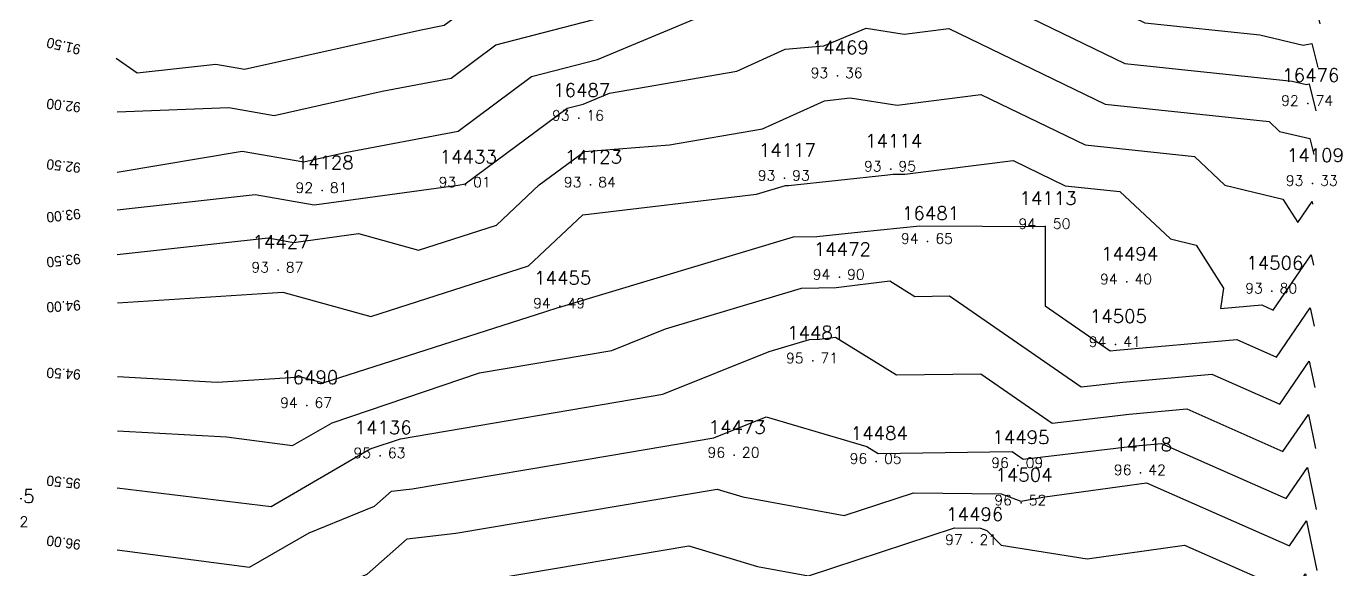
# Model space of a CAD drawing. Header units: millimetres. Extents: x 1412565 to 1412813, y 4931476 to 4931699.
# Drawn here: x 1412787.27 to 1412812.91, y 4931503.52 to 4931514.11 of the extents above; entities that cross this region are included whole.
import ezdxf
from ezdxf.enums import TextEntityAlignment as Align

# ---------------------------------------------------------------- set-up
doc = ezdxf.new("R2010")
doc.units = ezdxf.units.MM
for name, color, linetype in [('CIVIL', 50, 'Continuous'), ('CIVIL-DRAW', 80, 'Continuous'), ('CIVIL-NONAME', 130, 'Continuous'), ('CIVIL-TEXT', 240, 'Continuous'), ('CIVIL-Z', 50, 'Continuous'), ('Tcontours0', 7, 'Continuous'), ('Tcontours1', 7, 'Continuous'), ('Tcontours2', 7, 'Continuous')]:
    doc.layers.add(name, color=color, linetype=linetype)
doc.styles.add('CIVILCADMAIN', font='TXT.SHX')
doc.styles.add('MAVAT_HebTXT', font='hebtxt.shx')
doc.styles.get("Standard").update_dxf_attribs({"font": 'arial.ttf'})

# ---------------------------------------------------------------- blocks, each defined once
blk = doc.blocks.new('CIVIL-ZZ')
at = {"layer": 'CIVIL-DRAW'}
blk.add_point((0, 0), dxfattribs=at)
at = {"layer": 'CIVIL-NONAME'}
blk.add_attdef('NAME', text='', height=1.8, dxfattribs=at).set_placement((0, 2.1), align=Align.CENTER)
at = {"layer": 'CIVIL-TEXT', "flags": 8}
blk.add_attdef('TEXT', text='', height=2, dxfattribs=at).set_placement((0.2, -3.3), align=Align.CENTER)
at = {"layer": 'CIVIL-Z'}
blk.add_attdef('Z1', text='', height=1.6, dxfattribs=at).set_placement((-0.75, -0.225), align=Align.RIGHT)
blk.add_attdef('Z2', (0.75, -0.225), '', height=1.6, dxfattribs=at)

msp = doc.modelspace()

# ---------------------------------------------------------------- linework, layer by layer
at = {"layer": 'Tcontours0', "elevation": 95}
msp.add_lwpolyline([(1412789.048, 4931506.225), (1412791.177, 4931506.108), (1412792.463, 4931505.938), (1412793.232, 4931506.383), (1412796.104, 4931507.354), (1412798.684, 4931507.792), (1412799.731, 4931508.213), (1412802.381, 4931509.01), (1412803.056, 4931509.019), (1412804.1, 4931509.151), (1412804.59, 4931508.848), (1412805.268, 4931508.858), (1412807.833, 4931507.081), (1412808.644, 4931507.176), (1412810.377, 4931507.329), (1412811.701, 4931506.744), (1412812.279, 4931507.585), (1412812.384, 4931507.073)], dxfattribs=at)
at = {"layer": 'Tcontours1'}
for points, elevation in [([(1412789.043, 4931512.446), (1412791.222, 4931512.529), (1412792.104, 4931512.374), (1412794.212, 4931512.846), (1412795.554, 4931513.102), (1412796.426, 4931513.749), (1412798.686, 4931514.337), (1412800.092, 4931514.922), (1412800.896, 4931515.25), (1412802.084, 4931515.36), (1412803.522, 4931515.95), (1412804.103, 4931516.021), (1412804.346, 4931516.15), (1412804.792, 4931516.079), (1412805.182, 4931515.892), (1412805.247, 4931515.847), (1412806.055, 4931515.65), (1412809.074, 4931514.182), (1412811.317, 4931513.945), (1412812.162, 4931513.745), (1412812.331, 4931513.779), (1412812.445, 4931513.312)], 92), ([(1412789.044, 4931510.537), (1412791.734, 4931510.834), (1412792.886, 4931510.632), (1412795.69, 4931511.014), (1412795.827, 4931511.041), (1412797.817, 4931512.517), (1412798.129, 4931512.598), (1412798.642, 4931512.812), (1412801.12, 4931513.241), (1412802.065, 4931513.665), (1412802.816, 4931513.735), (1412803.645, 4931514.075), (1412804.382, 4931513.961), (1412805.253, 4931514.072), (1412808.297, 4931512.593), (1412811.494, 4931512.255), (1412811.697, 4931512.065), (1412812.29, 4931511.923), (1412812.366, 4931511.611)], 93), ([(1412789.048, 4931508.723), (1412792.271, 4931508.931), (1412793.987, 4931508.456), (1412797.061, 4931509.441), (1412798.122, 4931510.439), (1412801.502, 4931510.839), (1412802.072, 4931511.01), (1412802.127, 4931511.011), (1412804.067, 4931511.219), (1412804.171, 4931511.229), (1412804.394, 4931511.228), (1412806.504, 4931511.497), (1412807.519, 4931511.004), (1412808.585, 4931510.892), (1412809.571, 4931509.969), (1412810.073, 4931509.848), (1412810.607, 4931509.01), (1412810.55, 4931508.609), (1412811.355, 4931508.68), (1412811.575, 4931508.582), (1412812.316, 4931509.66), (1412812.358, 4931509.454)], 94), ([(1412789.041, 4931503.909), (1412791.625, 4931503.568), (1412792.786, 4931504.241), (1412794.062, 4931504.76), (1412794.393, 4931505.052), (1412794.796, 4931505.098), (1412798.649, 4931505.746), (1412800.672, 4931506.09), (1412801.694, 4931506.501), (1412803.658, 4931505.918), (1412803.876, 4931505.783), (1412806.49, 4931505.823), (1412806.702, 4931505.676), (1412808.888, 4931505.932), (1412809.4, 4931505.977), (1412811.827, 4931504.906), (1412812.243, 4931505.511), (1412812.41, 4931504.691)], 96), ([(1412789.043, 4931502.088), (1412790.599, 4931501.761), (1412791.297, 4931501.278), (1412792.092, 4931501.665), (1412793.77, 4931502.11), (1412794.995, 4931503.192), (1412796.487, 4931503.362), (1412800.183, 4931503.984), (1412801.522, 4931503.582), (1412802.519, 4931503.398), (1412805.363, 4931504.336), (1412805.869, 4931504.331), (1412805.992, 4931504.284), (1412806.271, 4931503.995), (1412807.952, 4931503.733), (1412809.846, 4931503.998), (1412811.953, 4931503.068), (1412812.207, 4931503.436), (1412812.436, 4931502.31)], 97)]:
    msp.add_lwpolyline(points, dxfattribs=dict(at, elevation=elevation))
at = {"layer": 'Tcontours2'}
for points, elevation in [([(1412789.023, 4931513.492), (1412789.436, 4931513.207), (1412790.966, 4931513.376), (1412791.526, 4931513.278), (1412794.935, 4931514.041), (1412795.417, 4931514.133), (1412795.73, 4931514.365), (1412798.964, 4931515.207), (1412799.562, 4931515.455), (1412801.205, 4931516.125), (1412801.718, 4931516.173), (1412802.339, 4931516.427), (1412803.596, 4931516.58), (1412804.12, 4931516.859), (1412805.085, 4931516.706), (1412805.929, 4931516.301), (1412806.07, 4931516.204), (1412807.816, 4931515.777), (1412809.463, 4931514.977), (1412810.687, 4931514.847), (1412812.102, 4931514.512), (1412812.385, 4931514.569), (1412812.485, 4931514.162)], 91.5), ([(1412789.043, 4931511.268), (1412791.478, 4931511.681), (1412792.682, 4931511.47), (1412793.488, 4931511.651), (1412795.69, 4931512.071), (1412797.121, 4931513.133), (1412798.407, 4931513.468), (1412800.525, 4931514.349), (1412800.62, 4931514.365), (1412800.656, 4931514.381), (1412802.45, 4931514.548), (1412804.43, 4931515.36), (1412804.521, 4931515.346), (1412804.628, 4931515.36), (1412808.686, 4931513.388), (1412811.947, 4931513.043), (1412812.221, 4931512.978), (1412812.276, 4931512.989), (1412812.406, 4931512.462)], 92.5), ([(1412789.044, 4931509.662), (1412791.99, 4931509.987), (1412792.48, 4931509.901), (1412793.75, 4931510.074), (1412794.918, 4931509.751), (1412796.439, 4931510.239), (1412797.27, 4931511.02), (1412798.155, 4931511.67), (1412799.811, 4931511.803), (1412801.62, 4931512.117), (1412802.827, 4931512.659), (1412803.327, 4931512.718), (1412804.244, 4931512.576), (1412805.879, 4931512.785), (1412807.908, 4931511.799), (1412810.039, 4931511.574), (1412810.634, 4931511.017), (1412811.765, 4931510.745), (1412812.054, 4931510.29), (1412812.334, 4931510.697), (1412812.344, 4931510.645)], 93.5), ([(1412789.048, 4931507.283), (1412790.994, 4931507.176), (1412792.621, 4931507.281), (1412793.056, 4931507.16), (1412797.396, 4931508.552), (1412797.639, 4931508.634), (1412797.69, 4931508.643), (1412797.71, 4931508.651), (1412802.226, 4931510.01), (1412802.679, 4931510.016), (1412803.541, 4931510.108), (1412804.686, 4931510.222), (1412807.13, 4931510.21), (1412807.128, 4931508.664), (1412808.398, 4931507.784), (1412808.522, 4931507.798), (1412810.866, 4931508.004), (1412811.638, 4931507.663), (1412812.297, 4931508.623), (1412812.371, 4931508.264)], 94.5), ([(1412789.045, 4931505.118), (1412792.044, 4931504.753), (1412793.976, 4931505.873), (1412794.569, 4931506.073), (1412799.678, 4931506.941), (1412801.751, 4931507.774), (1412802.535, 4931508.01), (1412802.735, 4931508.013), (1412803.044, 4931508.052), (1412804.233, 4931507.315), (1412805.879, 4931507.34), (1412807.267, 4931506.379), (1412808.766, 4931506.554), (1412809.889, 4931506.653), (1412811.764, 4931505.825), (1412812.261, 4931506.548), (1412812.397, 4931505.882)], 95.5), ([(1412789.026, 4931502.944), (1412791.175, 4931502.477), (1412791.291, 4931502.396), (1412791.424, 4931502.461), (1412791.703, 4931502.535), (1412793.916, 4931503.435), (1412794.694, 4931504.122), (1412795.642, 4931504.23), (1412800.737, 4931505.088), (1412801.239, 4931504.937), (1412803.214, 4931504.573), (1412804.562, 4931505.017), (1412806.271, 4931505.001), (1412806.657, 4931504.854), (1412807.126, 4931504.938), (1412809.108, 4931505.215), (1412811.89, 4931503.987), (1412812.225, 4931504.474), (1412812.423, 4931503.501)], 96.5)]:
    msp.add_lwpolyline(points, dxfattribs=dict(at, elevation=elevation))

# ---------------------------------------------------------------- block references
at = {"layer": 'CIVIL'}
ref = msp.add_blockref('CIVIL-ZZ', (1412803.08, 4931513.15, 93.36), dxfattribs=dict(at, xscale=0.2, yscale=0.2))
ref.add_attrib('Z2', '36', (1412803.23, 4931513.105), dxfattribs={"layer": 'CIVIL-Z', "height": 0.2, "style": 'CIVILCADMAIN'})
ref.add_attrib('Z1', '93', (1412802.56, 4931513.105), dxfattribs={"layer": 'CIVIL-Z', "height": 0.2, "style": 'CIVILCADMAIN'})
ref.add_attrib('NAME', '14469', (1412802.58, 4931513.57), dxfattribs={"layer": 'CIVIL-NONAME', "height": 0.26, "style": 'CIVILCADMAIN'})
ref = msp.add_blockref('CIVIL-ZZ', (1412812.25, 4931512.61, 92.74), dxfattribs=dict(at, xscale=0.2, yscale=0.2))
ref.add_attrib('Z2', '74', (1412812.4, 4931512.565), dxfattribs={"layer": 'CIVIL-Z', "height": 0.2, "style": 'CIVILCADMAIN'})
ref.add_attrib('Z1', '92', (1412811.73, 4931512.565), dxfattribs={"layer": 'CIVIL-Z', "height": 0.2, "style": 'CIVILCADMAIN'})
ref.add_attrib('NAME', '16476', (1412811.75, 4931513.03), dxfattribs={"layer": 'CIVIL-NONAME', "height": 0.26, "style": 'CIVILCADMAIN'})
ref = msp.add_blockref('CIVIL-ZZ', (1412798.04, 4931512.32, 93.16), dxfattribs=dict(at, xscale=0.2, yscale=0.2))
ref.add_attrib('Z2', '16', (1412798.19, 4931512.275), dxfattribs={"layer": 'CIVIL-Z', "height": 0.2, "style": 'CIVILCADMAIN'})
ref.add_attrib('Z1', '93', (1412797.52, 4931512.275), dxfattribs={"layer": 'CIVIL-Z', "height": 0.2, "style": 'CIVILCADMAIN'})
ref.add_attrib('NAME', '16487', (1412797.54, 4931512.74), dxfattribs={"layer": 'CIVIL-NONAME', "height": 0.26, "style": 'CIVILCADMAIN'})
ref = msp.add_blockref('CIVIL-ZZ', (1412804.12, 4931511.33, 93.95), dxfattribs=dict(at, xscale=0.2, yscale=0.2))
ref.add_attrib('Z2', '95', (1412804.27, 4931511.285), dxfattribs={"layer": 'CIVIL-Z', "height": 0.2, "style": 'CIVILCADMAIN'})
ref.add_attrib('Z1', '93', (1412803.6, 4931511.285), dxfattribs={"layer": 'CIVIL-Z', "height": 0.2, "style": 'CIVILCADMAIN'})
ref.add_attrib('NAME', '14114', (1412803.62, 4931511.75), dxfattribs={"layer": 'CIVIL-NONAME', "height": 0.26, "style": 'CIVILCADMAIN'})
ref = msp.add_blockref('CIVIL-ZZ', (1412793.04, 4931510.91, 92.81), dxfattribs=dict(at, xscale=0.2, yscale=0.2))
ref.add_attrib('Z2', '81', (1412793.19, 4931510.865), dxfattribs={"layer": 'CIVIL-Z', "height": 0.2, "style": 'CIVILCADMAIN'})
ref.add_attrib('Z1', '92', (1412792.52, 4931510.865), dxfattribs={"layer": 'CIVIL-Z', "height": 0.2, "style": 'CIVILCADMAIN'})
ref.add_attrib('NAME', '14128', (1412792.54, 4931511.33), dxfattribs={"layer": 'CIVIL-NONAME', "height": 0.26, "style": 'CIVILCADMAIN'})
ref = msp.add_blockref('CIVIL-ZZ', (1412795.83, 4931511.02, 93.01), dxfattribs=dict(at, xscale=0.2, yscale=0.2))
ref.add_attrib('Z2', '01', (1412795.98, 4931510.975), dxfattribs={"layer": 'CIVIL-Z', "height": 0.2, "style": 'CIVILCADMAIN'})
ref.add_attrib('Z1', '93', (1412795.31, 4931510.975), dxfattribs={"layer": 'CIVIL-Z', "height": 0.2, "style": 'CIVILCADMAIN'})
ref.add_attrib('NAME', '14433', (1412795.33, 4931511.44), dxfattribs={"layer": 'CIVIL-NONAME', "height": 0.26, "style": 'CIVILCADMAIN'})
ref = msp.add_blockref('CIVIL-ZZ', (1412798.27, 4931511.02, 93.84), dxfattribs=dict(at, xscale=0.2, yscale=0.2))
ref.add_attrib('Z2', '84', (1412798.42, 4931510.975), dxfattribs={"layer": 'CIVIL-Z', "height": 0.2, "style": 'CIVILCADMAIN'})
ref.add_attrib('Z1', '93', (1412797.75, 4931510.975), dxfattribs={"layer": 'CIVIL-Z', "height": 0.2, "style": 'CIVILCADMAIN'})
ref.add_attrib('NAME', '14123', (1412797.77, 4931511.44), dxfattribs={"layer": 'CIVIL-NONAME', "height": 0.26, "style": 'CIVILCADMAIN'})
ref = msp.add_blockref('CIVIL-ZZ', (1412802.05, 4931511.15, 93.93), dxfattribs=dict(at, xscale=0.2, yscale=0.2))
ref.add_attrib('Z2', '93', (1412802.2, 4931511.105), dxfattribs={"layer": 'CIVIL-Z', "height": 0.2, "style": 'CIVILCADMAIN'})
ref.add_attrib('Z1', '93', (1412801.53, 4931511.105), dxfattribs={"layer": 'CIVIL-Z', "height": 0.2, "style": 'CIVILCADMAIN'})
ref.add_attrib('NAME', '14117', (1412801.55, 4931511.57), dxfattribs={"layer": 'CIVIL-NONAME', "height": 0.26, "style": 'CIVILCADMAIN'})
ref = msp.add_blockref('CIVIL-ZZ', (1412812.34, 4931511.05, 93.33), dxfattribs=dict(at, xscale=0.2, yscale=0.2))
ref.add_attrib('Z2', '33', (1412812.49, 4931511.005), dxfattribs={"layer": 'CIVIL-Z', "height": 0.2, "style": 'CIVILCADMAIN'})
ref.add_attrib('Z1', '93', (1412811.82, 4931511.005), dxfattribs={"layer": 'CIVIL-Z', "height": 0.2, "style": 'CIVILCADMAIN'})
ref.add_attrib('NAME', '14109', (1412811.84, 4931511.47), dxfattribs={"layer": 'CIVIL-NONAME', "height": 0.26, "style": 'CIVILCADMAIN'})
ref = msp.add_blockref('CIVIL-ZZ', (1412807.13, 4931510.21, 94.5), dxfattribs=dict(at, xscale=0.2, yscale=0.2))
ref.add_attrib('Z2', '50', (1412807.28, 4931510.165), dxfattribs={"layer": 'CIVIL-Z', "height": 0.2, "style": 'CIVILCADMAIN'})
ref.add_attrib('Z1', '94', (1412806.61, 4931510.165), dxfattribs={"layer": 'CIVIL-Z', "height": 0.2, "style": 'CIVILCADMAIN'})
ref.add_attrib('NAME', '14113', (1412806.63, 4931510.63), dxfattribs={"layer": 'CIVIL-NONAME', "height": 0.26, "style": 'CIVILCADMAIN'})
ref = msp.add_blockref('CIVIL-ZZ', (1412804.84, 4931509.92, 94.65), dxfattribs=dict(at, xscale=0.2, yscale=0.2))
ref.add_attrib('Z2', '65', (1412804.99, 4931509.875), dxfattribs={"layer": 'CIVIL-Z', "height": 0.2, "style": 'CIVILCADMAIN'})
ref.add_attrib('Z1', '94', (1412804.32, 4931509.875), dxfattribs={"layer": 'CIVIL-Z', "height": 0.2, "style": 'CIVILCADMAIN'})
ref.add_attrib('NAME', '16481', (1412804.34, 4931510.34), dxfattribs={"layer": 'CIVIL-NONAME', "height": 0.26, "style": 'CIVILCADMAIN'})
ref = msp.add_blockref('CIVIL-ZZ', (1412792.18, 4931509.36, 93.87), dxfattribs=dict(at, xscale=0.2, yscale=0.2))
ref.add_attrib('Z2', '87', (1412792.33, 4931509.315), dxfattribs={"layer": 'CIVIL-Z', "height": 0.2, "style": 'CIVILCADMAIN'})
ref.add_attrib('Z1', '93', (1412791.66, 4931509.315), dxfattribs={"layer": 'CIVIL-Z', "height": 0.2, "style": 'CIVILCADMAIN'})
ref.add_attrib('NAME', '14427', (1412791.68, 4931509.78), dxfattribs={"layer": 'CIVIL-NONAME', "height": 0.26, "style": 'CIVILCADMAIN'})
ref = msp.add_blockref('CIVIL-ZZ', (1412803.12, 4931509.22, 94.9), dxfattribs=dict(at, xscale=0.2, yscale=0.2))
ref.add_attrib('Z2', '90', (1412803.27, 4931509.175), dxfattribs={"layer": 'CIVIL-Z', "height": 0.2, "style": 'CIVILCADMAIN'})
ref.add_attrib('Z1', '94', (1412802.6, 4931509.175), dxfattribs={"layer": 'CIVIL-Z', "height": 0.2, "style": 'CIVILCADMAIN'})
ref.add_attrib('NAME', '14472', (1412802.62, 4931509.64), dxfattribs={"layer": 'CIVIL-NONAME', "height": 0.26, "style": 'CIVILCADMAIN'})
ref = msp.add_blockref('CIVIL-ZZ', (1412808.72, 4931509.13, 94.4), dxfattribs=dict(at, xscale=0.2, yscale=0.2))
ref.add_attrib('Z2', '40', (1412808.87, 4931509.085), dxfattribs={"layer": 'CIVIL-Z', "height": 0.2, "style": 'CIVILCADMAIN'})
ref.add_attrib('Z1', '94', (1412808.2, 4931509.085), dxfattribs={"layer": 'CIVIL-Z', "height": 0.2, "style": 'CIVILCADMAIN'})
ref.add_attrib('NAME', '14494', (1412808.22, 4931509.55), dxfattribs={"layer": 'CIVIL-NONAME', "height": 0.26, "style": 'CIVILCADMAIN'})
ref = msp.add_blockref('CIVIL-ZZ', (1412811.55, 4931508.95, 93.8), dxfattribs=dict(at, xscale=0.2, yscale=0.2))
ref.add_attrib('Z2', '80', (1412811.7, 4931508.905), dxfattribs={"layer": 'CIVIL-Z', "height": 0.2, "style": 'CIVILCADMAIN'})
ref.add_attrib('Z1', '93', (1412811.03, 4931508.905), dxfattribs={"layer": 'CIVIL-Z', "height": 0.2, "style": 'CIVILCADMAIN'})
ref.add_attrib('NAME', '14506', (1412811.05, 4931509.37), dxfattribs={"layer": 'CIVIL-NONAME', "height": 0.26, "style": 'CIVILCADMAIN'})
ref = msp.add_blockref('CIVIL-ZZ', (1412797.67, 4931508.66, 94.49), dxfattribs=dict(at, xscale=0.2, yscale=0.2))
ref.add_attrib('Z2', '49', (1412797.82, 4931508.615), dxfattribs={"layer": 'CIVIL-Z', "height": 0.2, "style": 'CIVILCADMAIN'})
ref.add_attrib('Z1', '94', (1412797.15, 4931508.615), dxfattribs={"layer": 'CIVIL-Z', "height": 0.2, "style": 'CIVILCADMAIN'})
ref.add_attrib('NAME', '14455', (1412797.17, 4931509.08), dxfattribs={"layer": 'CIVIL-NONAME', "height": 0.26, "style": 'CIVILCADMAIN'})
ref = msp.add_blockref('CIVIL-ZZ', (1412808.5, 4931507.91, 94.41), dxfattribs=dict(at, xscale=0.2, yscale=0.2))
ref.add_attrib('Z2', '41', (1412808.65, 4931507.865), dxfattribs={"layer": 'CIVIL-Z', "height": 0.2, "style": 'CIVILCADMAIN'})
ref.add_attrib('Z1', '94', (1412807.98, 4931507.865), dxfattribs={"layer": 'CIVIL-Z', "height": 0.2, "style": 'CIVILCADMAIN'})
ref.add_attrib('NAME', '14505', (1412808, 4931508.33), dxfattribs={"layer": 'CIVIL-NONAME', "height": 0.26, "style": 'CIVILCADMAIN'})
ref = msp.add_blockref('CIVIL-ZZ', (1412802.6, 4931507.59, 95.71), dxfattribs=dict(at, xscale=0.2, yscale=0.2))
ref.add_attrib('Z2', '71', (1412802.75, 4931507.545), dxfattribs={"layer": 'CIVIL-Z', "height": 0.2, "style": 'CIVILCADMAIN'})
ref.add_attrib('Z1', '95', (1412802.08, 4931507.545), dxfattribs={"layer": 'CIVIL-Z', "height": 0.2, "style": 'CIVILCADMAIN'})
ref.add_attrib('NAME', '14481', (1412802.1, 4931508.01), dxfattribs={"layer": 'CIVIL-NONAME', "height": 0.26, "style": 'CIVILCADMAIN'})
ref = msp.add_blockref('CIVIL-ZZ', (1412792.74, 4931506.72, 94.67), dxfattribs=dict(at, xscale=0.2, yscale=0.2))
ref.add_attrib('Z2', '67', (1412792.89, 4931506.675), dxfattribs={"layer": 'CIVIL-Z', "height": 0.2, "style": 'CIVILCADMAIN'})
ref.add_attrib('Z1', '94', (1412792.22, 4931506.675), dxfattribs={"layer": 'CIVIL-Z', "height": 0.2, "style": 'CIVILCADMAIN'})
ref.add_attrib('NAME', '16490', (1412792.24, 4931507.14), dxfattribs={"layer": 'CIVIL-NONAME', "height": 0.26, "style": 'CIVILCADMAIN'})
ref = msp.add_blockref('CIVIL-ZZ', (1412794.17, 4931505.74, 95.63), dxfattribs=dict(at, xscale=0.2, yscale=0.2))
ref.add_attrib('Z2', '63', (1412794.32, 4931505.695), dxfattribs={"layer": 'CIVIL-Z', "height": 0.2, "style": 'CIVILCADMAIN'})
ref.add_attrib('Z1', '95', (1412793.65, 4931505.695), dxfattribs={"layer": 'CIVIL-Z', "height": 0.2, "style": 'CIVILCADMAIN'})
ref.add_attrib('NAME', '14136', (1412793.67, 4931506.16), dxfattribs={"layer": 'CIVIL-NONAME', "height": 0.26, "style": 'CIVILCADMAIN'})
ref = msp.add_blockref('CIVIL-ZZ', (1412801.07, 4931505.75, 96.2), dxfattribs=dict(at, xscale=0.2, yscale=0.2))
ref.add_attrib('Z2', '20', (1412801.22, 4931505.705), dxfattribs={"layer": 'CIVIL-Z', "height": 0.2, "style": 'CIVILCADMAIN'})
ref.add_attrib('Z1', '96', (1412800.55, 4931505.705), dxfattribs={"layer": 'CIVIL-Z', "height": 0.2, "style": 'CIVILCADMAIN'})
ref.add_attrib('NAME', '14473', (1412800.57, 4931506.17), dxfattribs={"layer": 'CIVIL-NONAME', "height": 0.26, "style": 'CIVILCADMAIN'})
ref = msp.add_blockref('CIVIL-ZZ', (1412803.84, 4931505.63, 96.05), dxfattribs=dict(at, xscale=0.2, yscale=0.2))
ref.add_attrib('Z2', '05', (1412803.99, 4931505.585), dxfattribs={"layer": 'CIVIL-Z', "height": 0.2, "style": 'CIVILCADMAIN'})
ref.add_attrib('Z1', '96', (1412803.32, 4931505.585), dxfattribs={"layer": 'CIVIL-Z', "height": 0.2, "style": 'CIVILCADMAIN'})
ref.add_attrib('NAME', '14484', (1412803.34, 4931506.05), dxfattribs={"layer": 'CIVIL-NONAME', "height": 0.26, "style": 'CIVILCADMAIN'})
ref = msp.add_blockref('CIVIL-ZZ', (1412806.6, 4931505.55, 96.09), dxfattribs=dict(at, xscale=0.2, yscale=0.2))
ref.add_attrib('Z2', '09', (1412806.75, 4931505.505), dxfattribs={"layer": 'CIVIL-Z', "height": 0.2, "style": 'CIVILCADMAIN'})
ref.add_attrib('Z1', '96', (1412806.08, 4931505.505), dxfattribs={"layer": 'CIVIL-Z', "height": 0.2, "style": 'CIVILCADMAIN'})
ref.add_attrib('NAME', '14495', (1412806.1, 4931505.97), dxfattribs={"layer": 'CIVIL-NONAME', "height": 0.26, "style": 'CIVILCADMAIN'})
ref = msp.add_blockref('CIVIL-ZZ', (1412808.99, 4931505.41, 96.42), dxfattribs=dict(at, xscale=0.2, yscale=0.2))
ref.add_attrib('Z2', '42', (1412809.14, 4931505.365), dxfattribs={"layer": 'CIVIL-Z', "height": 0.2, "style": 'CIVILCADMAIN'})
ref.add_attrib('Z1', '96', (1412808.47, 4931505.365), dxfattribs={"layer": 'CIVIL-Z', "height": 0.2, "style": 'CIVILCADMAIN'})
ref.add_attrib('NAME', '14118', (1412808.49, 4931505.83), dxfattribs={"layer": 'CIVIL-NONAME', "height": 0.26, "style": 'CIVILCADMAIN'})
ref = msp.add_blockref('CIVIL-ZZ', (1412806.66, 4931504.82, 96.52), dxfattribs=dict(at, xscale=0.2, yscale=0.2))
ref.add_attrib('Z2', '52', (1412806.81, 4931504.775), dxfattribs={"layer": 'CIVIL-Z', "height": 0.2, "style": 'CIVILCADMAIN'})
ref.add_attrib('Z1', '96', (1412806.14, 4931504.775), dxfattribs={"layer": 'CIVIL-Z', "height": 0.2, "style": 'CIVILCADMAIN'})
ref.add_attrib('NAME', '14504', (1412806.16, 4931505.24), dxfattribs={"layer": 'CIVIL-NONAME', "height": 0.26, "style": 'CIVILCADMAIN'})
ref = msp.add_blockref('CIVIL-ZZ', (1412786.82, 4931504.4, 95.92), dxfattribs=dict(at, xscale=0.2, yscale=0.2))
ref.add_attrib('Z2', '92', (1412786.97, 4931504.355), dxfattribs={"layer": 'CIVIL-Z', "height": 0.2, "style": 'CIVILCADMAIN'})
ref.add_attrib('Z1', '95', (1412786.3, 4931504.355), dxfattribs={"layer": 'CIVIL-Z', "height": 0.2, "style": 'CIVILCADMAIN'})
ref.add_attrib('NAME', '14145', (1412786.32, 4931504.82), dxfattribs={"layer": 'CIVIL-NONAME', "height": 0.26, "style": 'CIVILCADMAIN'})
ref = msp.add_blockref('CIVIL-ZZ', (1412805.7, 4931504.05, 97.21), dxfattribs=dict(at, xscale=0.2, yscale=0.2))
ref.add_attrib('Z2', '21', (1412805.85, 4931504.005), dxfattribs={"layer": 'CIVIL-Z', "height": 0.2, "style": 'CIVILCADMAIN'})
ref.add_attrib('Z1', '97', (1412805.18, 4931504.005), dxfattribs={"layer": 'CIVIL-Z', "height": 0.2, "style": 'CIVILCADMAIN'})
ref.add_attrib('NAME', '14496', (1412805.2, 4931504.47), dxfattribs={"layer": 'CIVIL-NONAME', "height": 0.26, "style": 'CIVILCADMAIN'})

# ---------------------------------------------------------------- texts
at = {"layer": 'Tcontours1', "style": 'MAVAT_HebTXT'}
for s, rotation, p in [('92.00', 173.3323, (1412788, 4931512.568, 92)), ('93.00', 186.2987, (1412788, 4931510.422, 93)), ('94.00', 183.6917, (1412788, 4931508.655, 94)), ('96.00', 172.4888, (1412788, 4931504.046, 96))]:
    msp.add_text(s, height=0.2, rotation=rotation, dxfattribs=at).set_placement(p, align=Align.MIDDLE_CENTER)
at = {"layer": 'Tcontours2', "style": 'MAVAT_HebTXT'}
for s, rotation, p in [('91.50', 167.0498, (1412788, 4931513.727, 91.5)), ('92.50', 173.3323, (1412788, 4931511.389, 92.5)), ('93.50', 186.2987, (1412788, 4931509.546, 93.5)), ('94.50', 176.8472, (1412788, 4931507.341, 94.5)), ('95.50', 174.2026, (1412788, 4931505.224, 95.5))]:
    msp.add_text(s, height=0.2, rotation=rotation, dxfattribs=at).set_placement(p, align=Align.MIDDLE_CENTER)

doc.saveas('drawing.dxf')
